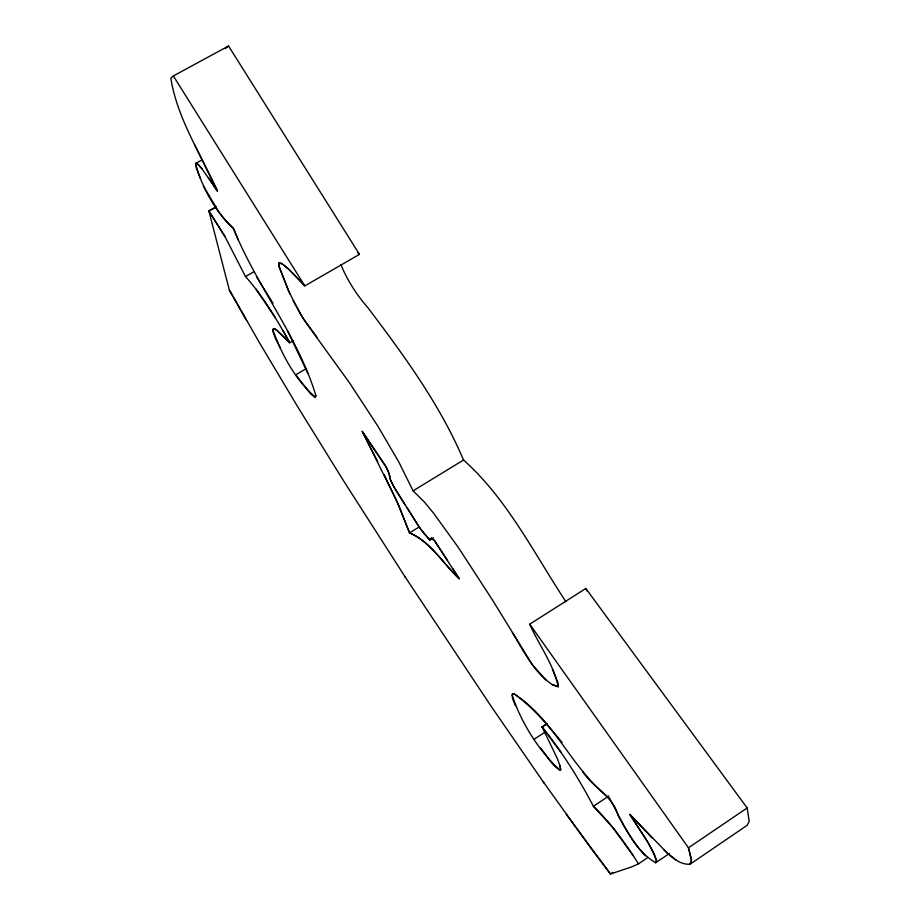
<?xml version="1.0" encoding="UTF-8"?>
<svg xmlns="http://www.w3.org/2000/svg" width="920" height="920" viewBox="0 0 920 920"><rect width="100%" height="100%" fill="white"/><g stroke="black" fill="none" stroke-linecap="round" stroke-linejoin="round"><path stroke-width="1.38" d="M202.066 159.907L195.914 163.311L195.638 164.3C202.526 188.186 215.096 211.278 233.415 228.355C256.611 286.189 297.747 335.604 315.905 395.669L315.365 397.118C295.481 380.063 281.543 354.407 272.826 329.728L274.298 328.808L276.966 330.291L289.788 342.746L293.445 340.618M407.146 507.725L417.369 524.101A17.308 2.449 58.3 0 0 423.476 532.944L429.801 539.994L431.376 538.2L434.251 540.396L447.35 560.142M315.905 395.669L314.778 397.348L310.661 393.909L295.676 374.854L306.578 368.46M452.812 568.744L459.322 578.841C443.106 563.81 430.594 541.604 409.561 532.898L397.003 501.526L362.33 431.56L386.791 468.096L389.355 474.306L390.517 480.033L394.818 488.658L419.497 527.528L429.801 539.994L431.399 537.947L434.481 540.569L459.126 578.611C443.072 563.419 430.41 541.731 409.561 532.898L398.923 505.862L384.307 474.858M289.984 293.998L279.197 266.938L279.082 262.924L283.072 264.454L288.914 269.376L304.819 285.901L359.467 254.368L228.551 46L173.351 75.946L170.833 78.212C177.307 118.668 200.939 154.318 217.522 191.222L201.928 168.774L198.651 164.956L195.914 163.311M225.296 48.657L228.551 46M304.382 285.211L288.914 269.376L281.486 263.269L278.771 263.074L278.748 265.604L288.063 289.904L299.702 312.8L305.164 321.517L349.565 382.927L377.821 426.109L398.808 461.978L413.091 490.831L424.488 502.147L433.561 513.176L458.332 547.457L492.315 599.759L532.381 664.78L545.87 679.869L552.149 684.549L558.141 686.538C553.771 664.332 538.729 644.817 529.724 624.185L585.81 588.49L747.166 807.967L688.459 847.803L691.541 859.602L690.023 864.225C679.443 864.949 671.048 856.416 663.849 849.735M566.329 814.418L610.5 874L631.58 866.916L638.48 863.834L647.864 857.486M612.823 872.424L610.5 874L591.226 848.608L542.995 781.494M669.426 853.495L655.638 862.753C632.373 848.93 622.081 821.043 609.615 798.272C571.78 769.373 554.886 720.21 514.199 693.944L512.681 694.036L512.141 695.106C521.352 723.085 538.556 750.294 560.061 770.362L560.694 769.431L560.061 765.934L557.232 758.321L542.041 726.892L546.848 723.879M608.913 795.949L593.388 806.276C578.806 778.331 561.844 751.559 542.075 726.984L546.974 724.029M534.06 739.3L544.663 732.389M429.801 539.994L433.377 537.786M409.561 532.898L419.255 526.93M413.091 490.831L463.53 460.034C506.644 498.421 533.163 551.747 564.431 599.449L565.846 601.864M216.269 206.793L208.863 210.945L224.998 236.624L245.49 276.552L254.173 271.584M405.455 577.415L343.505 480.734L298.252 407.686L260.026 343.7L229.321 289.984L208.84 210.864L215.222 207.748M552.149 684.549L558.245 686.918L557.865 682.525L552.46 669.334M675.763 859.901L667.828 853.61L630.234 814.798L647.841 842.341L654.73 855.278L656.754 861.178L655.638 862.753L656.558 861.925C651.946 844.249 638.825 829.84 629.763 814.269L652.337 838.235M357.615 252.528L359.467 254.368M545.87 679.869C531.254 666.839 522.422 649.025 512.417 632.546M201.928 168.774L197.443 163.702L195.592 163.564L196.512 168.521L200.261 178.238M245.49 276.552C263.292 296.389 276.816 319.596 289.788 342.746M645.334 855.784C634.248 843.847 626.06 829.633 618.125 815.511C612.915 795.984 593.377 787.853 582.797 771.834M562.085 742.44C547.561 725.098 532.76 706.974 514.199 693.944L512.233 694.301L512.543 698.51L515.464 705.755M542.041 726.892L560.809 752.065M540.454 748.086C547.112 755.331 551.597 765.946 560.683 770.408L560.061 765.934M317.296 337.674L303.243 318.527L293.146 300.587M405.386 505.229L393.357 485.783L390.517 480.033L388.562 472.167L385.158 465.313L362.158 431.227L377.74 461.69M255.921 289.041L275.483 317.998M529.724 624.185L688.459 847.803L691.438 860.602L690.023 864.225L747.155 825.32L749.213 821.272L747.166 807.967M544.088 783.092L490.785 705.766L404.984 576.691M632.983 855.278L612.904 827.655L593.388 806.276C611.064 823.193 625.347 843.283 638.48 863.834M208.368 177.525L217.12 190.612L194.66 144.739M208.84 210.864L224.998 236.624M273.01 303.301L256.714 277.081M173.351 75.946L304.819 285.901M229.321 289.984L246.56 320.436M282.992 330.591L289.662 342.516L275.413 329.118L272.895 329.118L273.056 332.028L275.563 338.583L280.255 347.909M204.159 187.208L218.672 211.853L224.986 220.006L233.53 228.654L238.337 240.177M585.81 588.49L587.075 591.043M287.868 331.487L307.935 373.497M340.917 264.592C347.357 280.542 356.822 295.044 368.115 307.97C404.144 355.706 440.047 404.673 463.53 460.034"/></g></svg>
